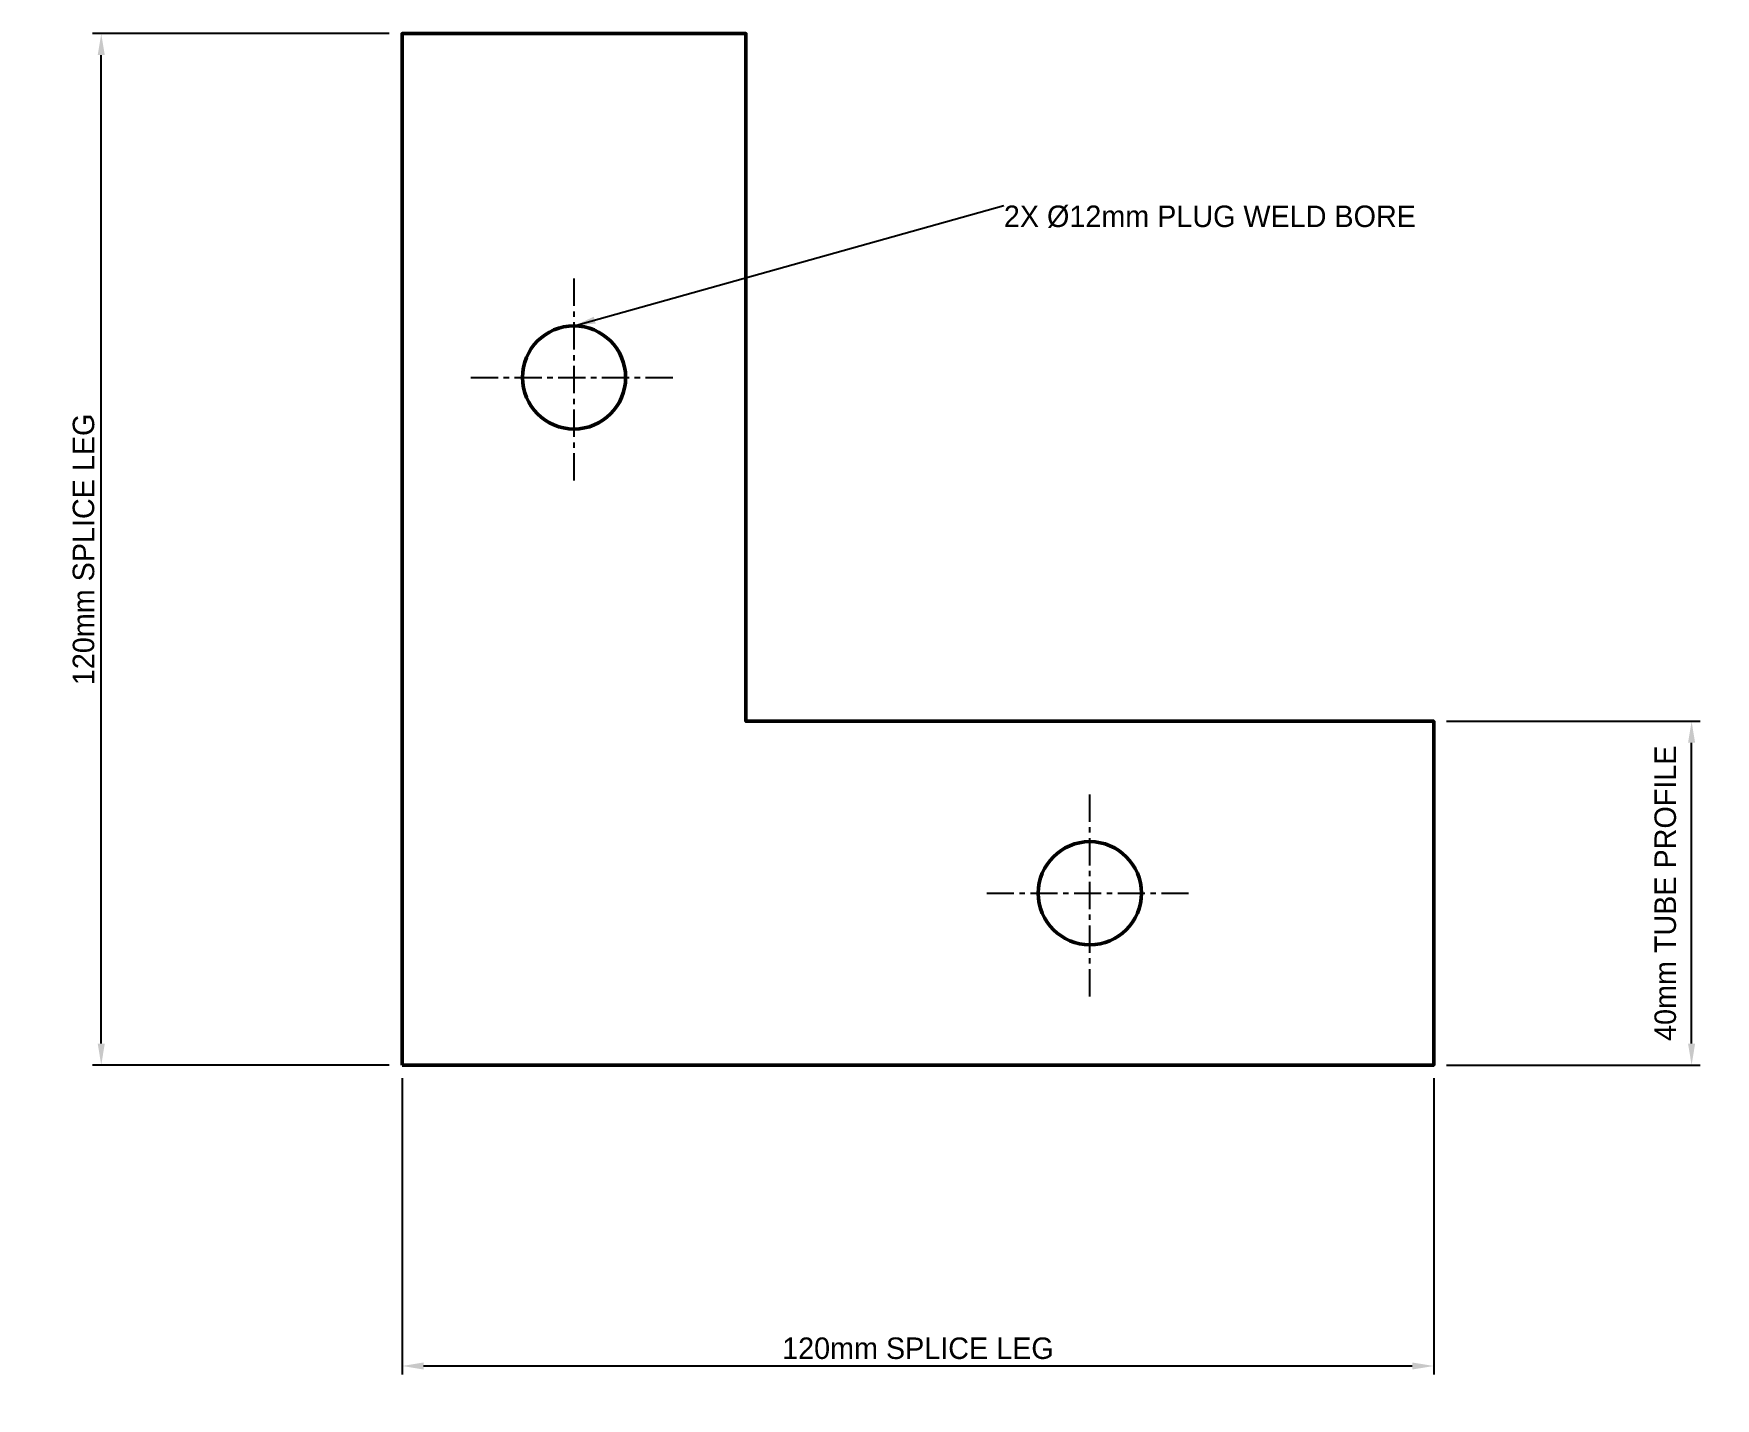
# Model space of a CAD drawing. Header units: metres. Extents: x -43 to 153, y -39 to 120.
import ezdxf

# ---------------------------------------------------------------- set-up
doc = ezdxf.new("R2010")
doc.units = ezdxf.units.M
doc.linetypes.add('CENTER', pattern=[5.08, 3.175, -0.635, 0.635, -0.635])
for name, color, linetype, lineweight in [('CENTERLINES', 7, 'CENTER', 25), ('DIMENSIONS', 7, 'Continuous', 25), ('GEOMETRY', 7, 'Continuous', 50)]:
    doc.layers.add(name, color=color, linetype=linetype, lineweight=lineweight)
doc.dimstyles.new('ENGINEERING_STYLE', dxfattribs={"dimtxt": 2.5, "dimasz": 2.5, "dimexe": 1, "dimexo": 1.5, "dimgap": 0.8, "dimtad": 1, "dimcen": 2.5, "dimazin": 3, "dimtfac": 1, "dimtmove": 0, "dimatfit": 3, "dimtfill": 1})

msp = doc.modelspace()

# ---------------------------------------------------------------- linework, layer by layer
at = {"layer": 'CENTERLINES'}
for p, q in [((20, 68), (20, 92)), ((8, 80), (32, 80)), ((80, 8), (80, 32)), ((68, 20), (92, 20))]:
    msp.add_line(p, q, dxfattribs=at)
at = {"layer": 'GEOMETRY'}
msp.add_lwpolyline([(0, 0), (120, 0), (120, 40), (40, 40), (40, 120), (0, 120)], close=True, dxfattribs=at)
for centre in [(20, 80), (80, 20)]:
    msp.add_circle(centre, 6, dxfattribs=at)

# ---------------------------------------------------------------- texts
at = {"layer": 'DIMENSIONS', "insert": (70, 100), "char_height": 2.5, "attachment_point": 1}
msp.add_mtext('2X %%C12mm PLUG WELD BORE', dxfattribs=at)

# ---------------------------------------------------------------- leaders
at = {"layer": 'DIMENSIONS'}
msp.add_leader([(20, 86), (70, 100)], dimstyle='ENGINEERING_STYLE', dxfattribs=at)

# ---------------------------------------------------------------- next in the draw order: dimensions: what is measured, and where the dimension line sits
msp.add_linear_dim(base=(0, -35), p1=(0, 0), p2=(120, 0), text='120mm SPLICE LEG', dimstyle='ENGINEERING_STYLE', dxfattribs=at).render()

# ---------------------------------------------------------------- next in the draw order: dimensions: what is measured, and where the dimension line sits
for base, p1, p2, text in [((-35, 0), (0, 0), (0, 120), '120mm SPLICE LEG'), ((150, 0), (120, 0), (120, 40), '40mm TUBE PROFILE')]:
    msp.add_linear_dim(base=base, p1=p1, p2=p2, angle=90, text=text, dimstyle='ENGINEERING_STYLE', dxfattribs=at).render()

doc.saveas('drawing.dxf')
